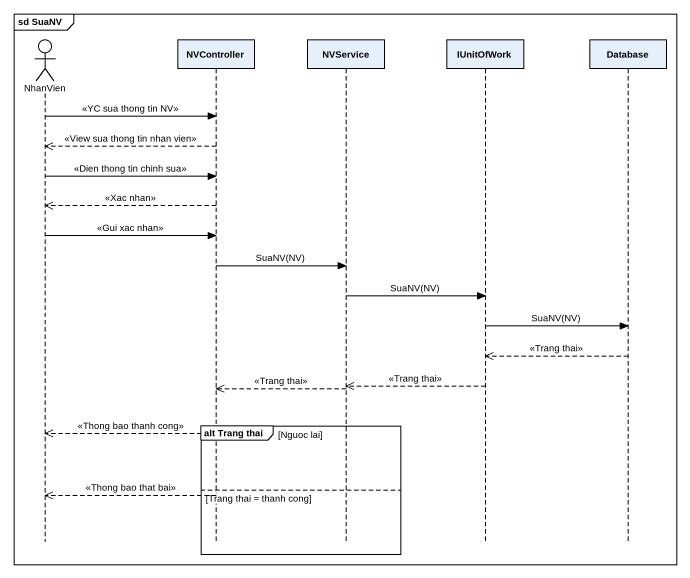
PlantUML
@startuml
mainframe sd SuaNV
hide footbox
actor NhanVien
participant NVController
participant NVService
participant IUnitOfWork
participant "Database" as Database_

NhanVien -> NVController : <<YC sua thong tin NV>>
NVController -->> NhanVien : <<View sua thong tin nhan vien>>
NhanVien -> NVController : <<Dien thong tin chinh sua>>
NVController -->> NhanVien : <<Xac nhan>>
NhanVien -> NVController : <<Gui xac nhan>>
NVController -> NVService : SuaNV(NV)
NVService -> IUnitOfWork : SuaNV(NV)
IUnitOfWork -> Database_ : SuaNV(NV)
Database_ -->> IUnitOfWork : <<Trang thai>>
IUnitOfWork -->> NVService : <<Trang thai>>
NVService -->> NVController : <<Trang thai>>
group alt Trang thai [Nguoc lai]
  NVController -->> NhanVien : <<Thong bao thanh cong>>
else Trang thai = thanh cong
  NVController -->> NhanVien : <<Thong bao that bai>>
end
@enduml
